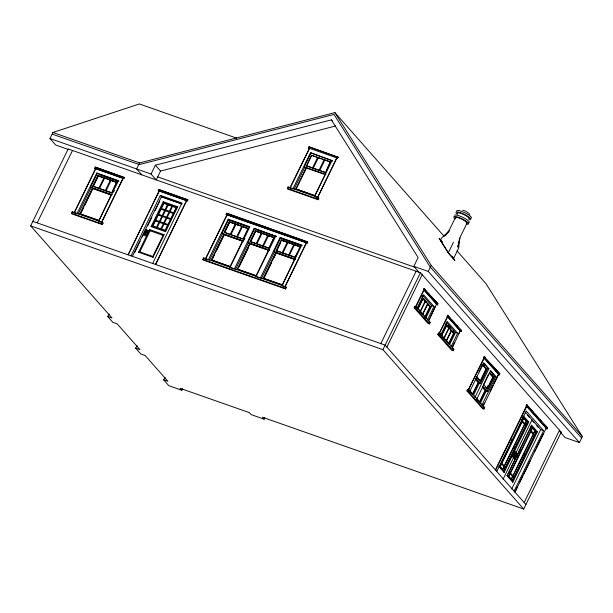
<?xml version="1.0" encoding="UTF-8"?>
<svg xmlns="http://www.w3.org/2000/svg" width="613" height="613" viewBox="0 0 613 613"><rect width="100%" height="100%" fill="white"/><g stroke="black" fill="none" stroke-linecap="round" stroke-linejoin="round"><path stroke-width="0.92" d="M516.069 455.053L516.292 456.233L516.797 455.788M516.376 455.16L516.452 455.551M147.396 230.817L147.212 231.676L145.626 231.921L145.963 230.365L146.836 230.235L147.741 231.208L147.557 232.066L145.971 232.312L146.308 230.756L147.189 230.626M165.142 377.432L163.617 379.815L168.813 385.692L181.808 390.259L182.444 388.45M181.808 390.259L180.076 388.297L249.384 412.649L251.108 414.61L264.103 419.177L264.747 417.369M514.629 453.045L514.253 453.336M531.647 425.2L531.203 426.15L536.398 432.027L537.417 431.728L531.647 425.2L507.005 475.719L512.774 482.247L537.417 431.728M68.74 149.618L55.745 145.051L49.975 138.515L52.917 132.485L139.366 103.957L236.656 138.14M109.183 314.071L107.658 316.454L111.995 317.978L30.65 225.875L68.166 148.959L420.457 272.754L561.224 432.134L523.709 509.043L262.372 417.215L264.103 419.177M37.186 222.871L72.495 150.484M71.43 213.255L72.165 211.746L102.486 222.404L103.061 223.055L102.325 224.565L72.005 213.906L71.43 213.255L101.75 223.914L102.325 224.565M74.594 212.06L95.697 168.797L94.686 168.215L95.237 167.081L124.408 177.555L123.857 178.689L95.551 168.629L74.181 212.91M76.924 213.761L96.785 173.042L118.447 180.651L98.586 221.37L100.747 222.128M98.961 220.58L111.244 194.696L111.681 195.187L92.908 188.589L90.601 187.103L97.222 173.533L96.785 173.042M78.203 213.891L91.03 187.593M97.965 176.851L93.214 186.59L92.778 186.099L97.927 175.548L116.7 182.138L112.164 192.13M80.403 214.228L79.974 213.738L92.479 188.099M80.824 213.378L83.736 207.393M84.571 205.684L92.073 190.298M98.77 188.375L103.919 177.824M99.49 188.628L104.639 178.077M105.267 190.658L110.417 180.099M105.988 190.911L111.137 180.36M111.765 192.942L116.7 182.138M113.497 192.168L114.324 190.474M122.991 178.268L101.474 222.381L103.061 223.055M101.612 222.55L123.129 178.437M123.857 178.689L124.117 177.234M101.75 223.914L102.486 222.404M444.31 236.495L334.905 112.616L139.549 162.928L136.607 168.958L141.802 174.835M335.633 125.987L160.545 171.073L156.238 179.908L151.043 174.031L155.357 165.196L331.365 119.872L332.522 121.175M148.867 212.359L159.227 191.118L158.215 190.536L158.767 189.409L187.93 199.876L187.379 201.01L159.081 190.957L128.148 254.839L148.039 214.06M158.506 190.865L158.767 189.409M152.691 263.46L181.969 202.972L160.315 195.363L131.036 255.851M132.462 256.142L161.472 196.666L160.315 195.363M134.822 252.227L140.208 241.177M142.277 236.932L145.595 230.136M147.672 225.883L151.809 217.385M155.127 210.588L159.686 201.248M138.599 252.227L149.633 229.607L164.069 234.679L153.035 257.307L138.599 252.227L139.833 251.897L152.829 256.456L153.035 257.307M151.105 226.595L163.242 201.708L177.678 206.78L165.541 231.668L151.105 226.595L152.338 226.258L165.334 230.817L165.541 231.668M139.833 251.897L150.131 230.779L149.633 229.607M152.338 226.258L163.74 202.88L163.242 201.708M152.829 256.456L163.127 235.346L164.069 234.679M165.334 230.817L176.736 207.447L177.678 206.78M186.513 200.597L155.579 264.479L186.659 200.757M187.379 201.01L187.647 199.554M202.819 259.422L203.554 257.912L285.85 286.83L286.424 287.489L285.689 288.991L203.393 260.073L202.819 259.422L285.114 288.34L285.689 288.991M203.554 257.912L205.57 259.077L227.086 214.964L226.074 214.381L226.626 213.255L307.772 241.989L307.22 243.123L226.94 214.803L205.424 258.916M208.313 259.927L228.174 219.209L249.836 226.818L229.975 267.536M230.565 266.992L230.128 266.502L242.633 240.863L243.07 241.353L224.297 234.756L221.99 233.269L228.611 219.699L228.174 219.209M209.592 260.058L222.419 233.76M242.327 238.817L224.166 232.273L229.316 221.714L248.518 228.795L244.051 227.231M224.381 232.519L229.53 221.96L248.303 228.549M230.342 266.747L211.362 259.904L223.868 234.266M224.994 231.944L229.354 223.017M211.577 260.15L224.082 234.511L242.848 241.108M211.791 260.395L214.297 255.269M216.374 250.993L223.883 235.614M230.159 234.541L235.308 223.99M230.879 234.794L236.028 224.243M236.656 236.825L241.806 226.274M237.377 237.078L242.526 226.526M247.905 229.362L243.154 239.108L248.089 228.312M244.058 240.035L244.886 238.334M234.304 269.061L254.165 228.343L276.256 236.442L254.165 228.343M256.548 276.126L256.119 275.635L268.624 249.997L269.053 250.487L250.288 243.89L247.974 242.403L254.594 228.833M235.584 269.191L248.411 242.894M250.158 241.399L255.307 230.848L274.072 237.438L269.145 248.242L250.158 241.399L250.587 241.89L255.345 232.143M237.783 269.528L237.346 269.038L249.851 243.399M237.568 269.283L250.073 243.645L268.839 250.242M239.032 266.962L248.617 247.307M261.299 233.116L256.15 243.675L250.372 241.645L255.521 231.093L274.295 237.683M262.019 233.369L256.87 243.928L268.318 247.951M287.336 188.429L288.072 186.919L318.392 197.57L318.967 198.229L318.231 199.731L287.911 189.08L287.336 188.429L317.657 199.079L318.231 199.731M290.095 188.076L309.404 148.492L308.393 147.909L308.944 146.775L338.108 157.25L337.556 158.384L336.69 157.962L317.526 197.715L336.836 158.131M262.648 245.959L267.797 235.4M263.368 246.211L268.517 235.653M310.492 152.737L332.575 160.836L310.492 152.737L292.838 188.927L289.949 187.915L309.404 148.492M306.178 167.793L295.88 188.911L314.867 195.746L325.166 174.636L306.393 168.039L304.301 166.797L310.921 153.227M294.11 189.072L304.738 167.288M324.844 160.054L319.695 170.606L306.477 165.794L311.626 155.242L330.399 161.832L326.652 170.199M306.699 166.039L311.626 155.242M296.094 189.156L306.393 168.039M268.923 247.997L274.072 237.438M255.958 276.67L275.819 235.951M312.469 168.069L317.618 157.518M313.197 168.322L318.346 157.771M260.295 278.195L280.156 237.469L301.811 245.085L281.949 285.804L284.118 286.562M282.325 285.007L294.615 259.13L295.045 259.621L276.271 253.023L273.965 251.537L280.585 237.959L280.156 237.469M261.575 278.325L274.402 252.027M276.578 251.024L276.149 250.533L281.29 239.974L300.064 246.572L281.513 240.219L276.363 250.778L294.309 257.085M263.774 278.662L263.337 278.172L275.842 252.533M276.976 250.211L280.539 242.901M264.188 277.804L271.275 263.276M273.36 259.008L275.444 254.732M318.967 170.353L324.116 159.794M282.133 252.809L287.282 242.25M282.861 253.062L288.01 242.503M320.515 170.897L325.465 172.636L330.399 161.832M332.146 160.345L314.492 196.543L317.381 197.555M288.631 255.092L293.78 244.533M289.359 255.345L294.508 244.786M337.556 158.384L337.817 156.928M317.657 199.079L318.392 197.57M297.113 253.315L295.129 257.376L300.064 246.572M306.354 242.702L284.838 286.815L286.424 287.489M284.984 286.976L306.5 242.863M307.22 243.123L307.481 241.66M285.114 288.34L285.85 286.83M419.016 272.241L413.821 266.364L418.135 257.529L331.365 119.872M380.819 343.617L416.127 271.23M523.709 509.043L382.941 349.663L420.457 272.754M386.88 347.104L422.188 274.708M455.743 218.512A6.452 1.418 26 0 1 460.47 218.542A6.452 1.418 26 0 1 466.93 223.285L460.309 236.863L457.811 247.093L459.704 237.974L458.677 248.073L453.528 258.625L448.333 252.748L440.471 240.265L441.575 238.005L449.183 230.909L445.505 235.315M456.961 250.817L486.048 283.758L582.35 436.54L579.408 442.578L428.257 271.436L431.2 265.406L334.905 112.616M455.39 217.546L448.77 231.116L445.314 235.407M414.143 307.734L414.878 306.232L416.319 306.738L430.165 322.415L429.429 323.917L427.989 323.411L414.143 307.734L415.583 308.247L429.429 323.917M436.778 304.416L423.437 289.589L423.989 288.455L437.981 303.734L437.429 304.868L436.418 304.286L428.916 320.53M423.729 289.918L415.453 306.883L414.878 306.232M424.089 290.041L415.813 307.006L416.97 308.316L423.591 294.738L433.973 306.5L427.353 320.07M437.429 304.868L424.158 289.842L424.709 288.708M415.583 308.247L416.319 306.738M423.1 298.646L417.951 309.205L417.668 308.875L422.817 298.316L429.951 306.4L424.801 316.959M448.333 252.748L453.482 242.189M420.043 311.573L425.192 301.014M425.483 301.343L420.334 311.894L422.426 314.262L427.575 303.711M422.709 314.592L427.859 304.033M421.882 296.838L430.495 306.592L425.345 317.151L424.265 316.768M425.598 318.461L431.805 305.741L422.641 295.366M428.97 319.557L429.797 317.856M430.625 316.162L435.176 306.829M437.797 334.514L438.533 333.012L439.973 333.518L453.819 349.195L453.084 350.705L451.635 350.192L437.797 334.514L439.237 335.027L453.084 350.705M460.432 331.196L447.092 316.369L447.643 315.235L461.635 330.514L461.083 331.648L460.072 331.066L452.156 348.161M447.743 316.821L439.107 333.664L447.383 316.699M461.083 331.648L447.812 316.622L448.364 315.488M439.237 335.027L439.973 333.518M440.617 335.096L447.237 321.526L457.627 333.28L451.007 346.851M446.463 325.097L441.314 335.656L440.272 334.476M441.605 335.985L446.754 325.426M443.697 338.353L448.846 327.794M443.988 338.675L449.137 328.124M446.08 341.043L451.222 330.491M451.513 330.813L446.364 341.372L449 343.931L454.149 333.372L446.149 324.315M448.455 343.74L453.605 333.181L445.421 323.917M449.666 344.399L455.459 332.522L446.295 322.147M452.21 347.188L454.279 342.943M458.83 333.61L459.658 331.917M466.93 390.91L467.665 389.408L469.106 389.914L484.684 407.545L483.948 409.055L482.5 408.549L466.93 390.91L468.37 391.423L483.948 409.055M483.021 406.511L498.653 374.466L483.58 357.685L484.132 356.551L499.856 373.792L499.304 374.918L498.292 374.344L493.764 383.615M484.232 358.138L468.24 390.06L483.872 358.007M499.304 374.918L484.301 357.938L484.852 356.804M468.37 391.423L469.106 389.914M478.96 371.853L482.485 364.62L481.948 364.428L485.986 369.003L480.102 381.064L476.638 377.148M469.757 391.492L483.726 362.835L488.921 368.712L474.945 397.37M475.397 378.926L478.286 382.19L472.401 394.259L472.937 394.45L478.822 382.382L477.742 381.999L475.435 379.386M473.604 394.91L479.397 383.033L478.822 382.382M482.485 364.62L486.523 369.187L480.638 381.255L476.6 376.681M479.397 383.033L480.485 383.416L487.841 368.336L483.22 363.111M488.63 374.068L483.527 384.52L487.565 389.094L493.45 377.026L489.412 372.459M476.676 399.331L490.653 370.673L495.848 376.551L481.872 405.208M482.354 387.224L484.661 389.837L485.749 390.22L479.864 402.289L479.32 402.097L485.205 390.029L482.324 386.765M486.875 387.906L488.048 385.493M480.117 403.599L486.324 390.872L485.749 390.22M486.324 390.872L487.404 391.255L494.76 376.175L490.147 370.949M483.481 404.703L484.308 403.017M490.063 391.209L492.944 385.301M546.39 428.518L526.13 405.86L526.682 404.726L547.593 427.843L547.041 428.97L546.03 428.395L514.951 492.109L517.441 487.013M526.414 406.181L495.335 469.903L496.852 471.336L526.276 411.009L543.585 430.602L514.161 490.929L515.311 492.239M495.702 470.025L526.774 406.312M547.041 428.97L526.851 406.113L527.402 404.978M499.986 466.294L501.273 463.658M501.641 462.899L510.744 444.241M512.767 440.096L521.87 421.43M528.758 421.928L504.116 472.454L503.84 471.244L527.747 422.234L528.758 421.928L523.571 416.051M503.035 479.266L532.038 419.79M512.774 482.247L512.491 481.044L536.398 432.027M511.686 489.067L540.697 429.59L525.241 412.097M519.51 482.768L522.828 475.972M523.655 474.27L530.283 460.677M534.842 451.329L535.67 449.628M536.498 447.934L543.133 434.341M524.184 502.56L559.493 430.173M507.005 475.719L507.296 475.167L512.491 481.044M163.617 379.815L167.954 381.34L145.166 355.532L140.837 354.015L135.642 348.138L137.166 345.755M515.035 453.888L514.529 454.279L514.361 453.03L515.272 452.325L515.364 453.015M466.516 223.492L466.93 223.285M468.692 222.81L469.213 222.55A8.184 1.801 26 0 0 462.953 217.423A8.184 1.801 26 0 0 454.57 215.263M516.981 454.256L516.092 455.428L516.169 454.785M466.968 224.312L468.478 224.059A8.184 1.801 26 0 0 459.336 217.646A8.184 1.801 26 0 0 455.229 218.887M462.784 210.182L465.788 211.171L468.401 212.979M338.108 157.25L308.944 146.775M308.393 147.909L337.265 158.054M311.848 155.487L330.614 162.077M306.477 165.794L325.25 172.391M304.301 166.797L325.955 174.406M295.88 188.911L314.653 195.501M52.917 132.485L139.549 162.928M49.975 138.515L151.043 174.031M413.821 266.364L428.257 271.436M157.71 176.896L415.07 267.322M124.408 177.555L95.237 167.081M159.058 189.731L187.93 199.876M306.875 241.675L226.626 213.255M94.686 168.215L123.565 178.36M158.215 190.536L187.095 200.681M226.074 214.381L306.929 242.794M97.222 173.533L118.876 181.142M228.611 219.699L249.361 226.994M280.585 237.959L302.24 245.568M99.459 174.651L117.504 180.996M229.944 220.504L248.893 227.162M256.832 229.952L274.885 236.296M281.919 238.771L300.868 245.43M161.472 196.666L182.222 203.96M161.755 196.995L181.609 203.968M423.437 289.589L424.158 289.842M116.914 182.383L98.141 175.793L92.992 186.344L110.938 192.651M99.252 176.352L105.513 178.552M107.298 179.18L116.24 182.314M231.538 222.833L239.583 225.661M262.885 233.844L255.307 230.848M266.463 235.101L272.724 237.3M282.624 240.779L285.306 241.721M288.876 242.978L297.818 246.119M163.74 202.88L176.736 207.447M437.981 303.734L430.939 296.324M92.778 186.099L111.551 192.697M224.166 232.273L242.94 238.863M276.149 250.533L294.914 257.131M431.805 305.741L433.973 306.5M90.601 187.103L112.256 194.712M221.99 233.269L243.645 240.878M247.974 242.403L269.636 250.012M273.965 251.537L295.627 259.146M430.495 306.592L429.414 306.209L427.567 304.125M111.459 194.942L92.693 188.344L80.188 213.983L98.065 220.266M294.83 259.376L276.057 252.778L263.552 278.417L281.428 284.693M447.092 316.369L447.812 316.622M460.915 330.261L461.635 330.514M428.725 321.902L430.165 322.415M455.459 332.522L457.627 333.28M454.149 333.372L453.061 332.997L450.601 330.208M150.131 230.779L163.127 235.346M79.974 213.738L98.739 220.335M211.362 259.904L230.128 266.502M237.346 269.038L256.119 275.635M263.337 278.172L282.11 284.769M238.457 269.597L256.334 275.881M74.043 212.742L76.204 213.508M206.152 259.169L207.592 259.674M230.84 267.843L233.438 268.755M256.824 276.976L259.429 277.888M483.58 357.685L484.301 357.938M452.371 348.682L453.819 349.195M487.841 368.336L488.921 368.712M499.856 373.792L491.005 364.337M485.442 368.811L486.523 369.187M494.76 376.175L495.848 376.551M493.45 377.026L492.369 376.65L489.48 373.378M32.857 221.354L385.148 345.142L525.916 504.522M30.65 225.875L382.941 349.663M526.13 405.86L526.851 406.113M559.776 431.621L561.224 432.134M547.593 427.843L544.344 424.732M483.236 407.04L484.684 407.545M579.408 442.578L564.971 437.506L560.351 432.28M540.697 429.59L543.585 430.602M135.642 348.138L139.971 349.655L117.183 323.856L112.853 322.331L107.658 316.454M442.563 242.273L439.1 238.357L448.555 253.353L454.9 260.54L452.409 256.594M440.471 240.265L442.203 242.227M431.2 265.406L582.35 436.54M581.614 438.05L430.027 266.762L334.016 114.432L139.251 164.591L52.358 134.193M423.989 288.455L425.889 290.6M428.41 293.466L429.675 294.899M447.643 315.235L450.172 318.101M451.436 319.534L453.965 322.392M456.493 325.25L457.75 326.683M484.132 356.551L485.381 357.969M526.682 404.726L533.616 412.587M534.881 414.013L537.409 416.871M539.93 419.729L541.195 421.154M483.297 364.038L484.446 365.34M491.948 373.83L493.105 375.141M448.272 325.219L450.708 327.986M453.153 330.752L454.379 332.139M527.609 415.338L529.463 417.438M532.559 420.939L533.793 422.342M536.881 425.836L538.122 427.238M489.45 372.919L492.906 376.842L487.021 388.903L485.871 387.6M481.979 364.888L483.136 366.199M422.641 298.546L426.334 302.73M445.682 324.629L448.754 328.116M523.127 417.009L527.747 422.234M522.514 416.894L523.517 418.035L522.23 420.671L521.226 419.53M417.346 308.094L423.499 315.059M440.379 334.177L449 343.931M442.655 337.165L445.03 339.863M438.533 333.012L439.107 333.664M475.864 378.19L480.485 383.416M482.791 386.029L487.404 391.255M470.056 391.178L472.937 394.45M476.401 398.366L478.132 400.327M470.087 391.646L471.244 392.948M476.439 398.833L478.745 401.446M467.665 389.408L468.24 390.06M288.072 186.919L288.646 187.57M511.388 439.705L512.399 440.847L511.112 443.483L510.1 442.341M499.22 466.018L503.84 471.244M498.928 466.577L504.116 472.454M281.29 239.974L281.727 240.465M229.316 221.714L229.752 222.205M155.357 165.196L160.545 171.073M97.927 175.548L98.364 176.038M72.165 211.746L72.74 212.404M468.914 213.462L469.765 214.458M452.049 256.288L453.528 258.625M456.754 211.247A8.184 1.801 26 0 1 465.16 212.895A8.184 1.801 26 0 1 470.899 218.289M457.436 214.366A8.184 1.801 26 0 1 458.432 212.144A8.184 1.801 26 0 1 468.432 216.764A8.184 1.801 26 0 1 469.175 219.791M457.574 213.416A6.452 1.418 26 0 1 464.202 214.719A6.452 1.418 26 0 1 468.723 218.971M516.935 455.359L517.157 456.539L517.847 454.555L516.935 455.359M515.226 453.329L515.395 454.578L516.138 452.624L515.226 453.329M146.553 229.852L143.978 235.131L146.147 235.89L148.721 230.611L146.553 229.852M145.986 233.185L145.25 234.695L145.986 233.185M155.365 220.918L152.882 226.005L156.491 227.27L158.974 222.182L155.365 220.918M158.215 215.071L155.733 220.159L159.342 221.431L161.824 216.335L158.215 215.071M161.066 209.225L158.583 214.32L162.192 215.584L164.675 210.497L161.066 209.225M163.916 203.386L161.434 208.474L165.043 209.738L167.525 204.65L163.916 203.386M159.694 222.435L157.212 227.53L160.821 228.795L163.303 223.707L159.694 222.435M162.545 216.596L160.062 221.684L163.671 222.948L166.154 217.86L162.545 216.596M165.395 210.749L162.912 215.837L166.521 217.109L169.004 212.014L165.395 210.749M168.246 204.903L165.763 209.998L169.372 211.263L171.855 206.175L168.246 204.903M164.023 223.96L161.548 229.047L165.158 230.319L167.64 225.224L164.023 223.96M166.874 218.113L164.391 223.201L168.008 224.473L170.491 219.385L166.874 218.113M169.724 212.274L167.242 217.362L170.858 218.626L173.341 213.539L169.724 212.274M172.575 206.428L170.092 211.516L173.709 212.788L176.192 207.692L172.575 206.428M501.557 463.98L500.269 466.623L502.576 469.236L503.863 466.593L501.557 463.98M522.153 421.759L501.924 463.229L504.231 465.842L524.46 424.365L522.153 421.759M523.808 418.365L522.521 421.001L524.828 423.614L526.115 420.978L523.808 418.365M504.154 466.922L502.867 469.558L503.878 470.707L505.166 468.064L504.154 466.922M513.625 447.505L504.522 466.171L505.533 467.313L514.636 448.647L513.625 447.505M515.28 444.111L513.993 446.754L515.004 447.896L516.292 445.253L515.28 444.111M524.751 424.694L515.648 443.36L516.659 444.502L525.762 425.836L524.751 424.694M526.406 421.3L525.119 423.943L526.13 425.085L527.418 422.441L526.406 421.3M514.744 451.122L512.169 456.401L513.035 457.382L515.61 452.103L514.744 451.122M513.633 454.547L513.043 456.218L513.633 454.547M516.475 453.084L513.901 458.363L514.767 459.344L517.341 454.064L516.475 453.084M515.364 456.509L514.774 458.179L515.364 456.509M508.913 472.309L507.625 474.952L508.637 476.094L509.924 473.458L508.913 472.309M518.383 452.892L509.28 471.558L510.292 472.7L519.395 454.034L518.383 452.892M520.039 449.498L518.751 452.141L519.763 453.283L521.05 450.647L520.039 449.498M529.509 430.081L520.406 448.747L521.418 449.888L530.521 431.23L529.509 430.081M531.164 426.694L529.877 429.33L530.889 430.472L532.176 427.836L531.164 426.694M510.215 473.78L508.928 476.424L511.234 479.037L512.522 476.393L510.215 473.78M530.804 431.552L510.583 473.029L512.889 475.642L533.118 434.165L530.804 431.552M532.459 428.158L531.172 430.801L533.486 433.414L534.774 430.77L532.459 428.158M512.805 476.722L511.518 479.358L512.529 480.5L513.817 477.864L512.805 476.722M522.276 457.306L513.173 475.964L514.184 477.113L523.287 458.447L522.276 457.306M523.931 453.911L522.644 456.547L523.655 457.689L524.943 455.053L523.931 453.911M533.402 434.494L524.299 453.153L525.31 454.302L534.413 435.636L533.402 434.494M535.057 431.1L533.77 433.736L534.781 434.885L536.068 432.242L535.057 431.1"/></g></svg>
